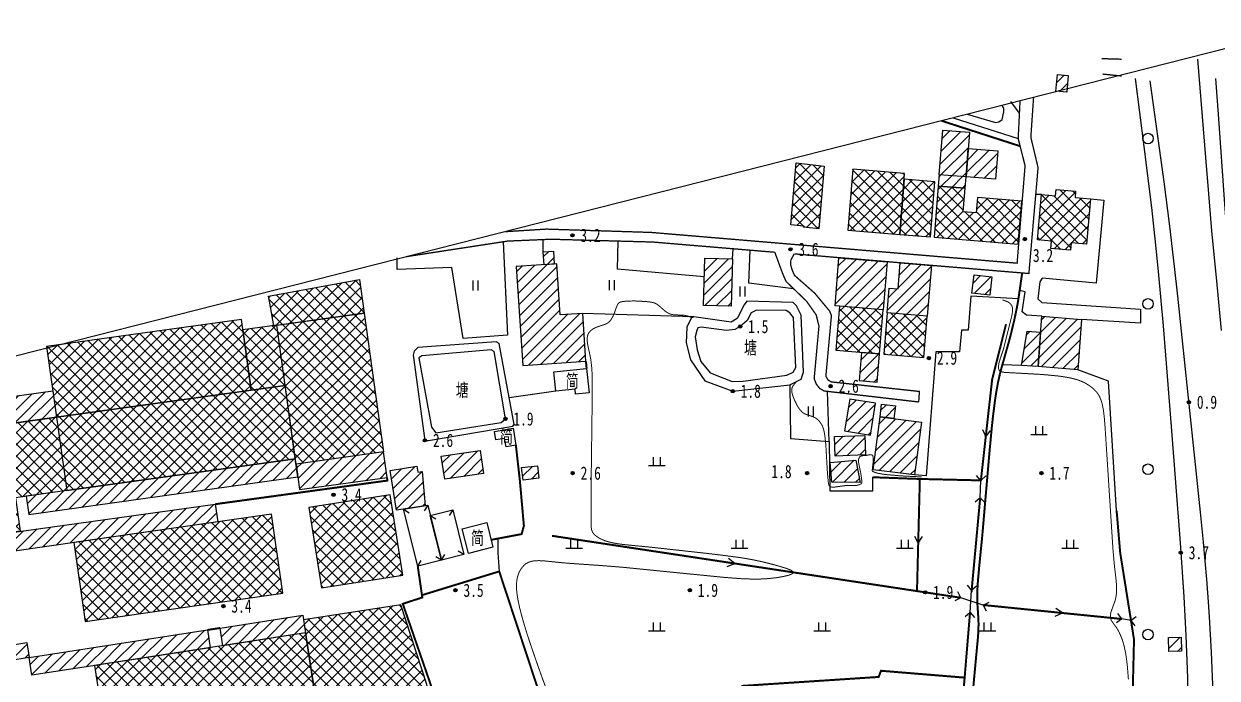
# Model space of a CAD drawing. Header units: metres. Extents: x 494039 to 619385, y 3351420 to 3402703.
# Drawn here: x 537686.2 to 538047, y 3373977.7 to 3374175.6 of the extents above; entities that cross this region are included whole.
import ezdxf
from ezdxf.enums import TextEntityAlignment as Align

# ---------------------------------------------------------------- set-up
doc = ezdxf.new("R2010")
doc.units = ezdxf.units.M
for name, pattern in [('2180', [0]), ('2430', [0]), ('4430', [0]), ('8521', [0]), ('8522', [0]), ('9610', [0])]:
    doc.linetypes.add(name, pattern=pattern)
for name, color, linetype in [('210100', 130, 'Continuous'), ('220200', 130, 'Continuous'), ('220900', 130, '2180'), ('230102', 141, 'Continuous'), ('261301', 141, 'Continuous'), ('310300', 8, 'Continuous'), ('310500', 8, 'Continuous'), ('310600', 8, 'Continuous'), ('311000', 8, 'Continuous'), ('380201', 8, '2430'), ('420500', 8, 'Continuous'), ('440300', 8, '4430'), ('720100', 8, 'Continuous'), ('760201', 8, '8521'), ('760202', 8, '8522'), ('810100', 8, '9610'), ('810302', 8, 'Continuous'), ('810501', 8, 'Continuous'), ('810600', 8, 'Continuous'), ('范围线', 8, 'Continuous')]:
    doc.layers.add(name, color=color, linetype=linetype)
doc.layers.add('710101', color=8, linetype='Continuous', lineweight=0)
pattern_1 = [(45, (0, 0), (-1.767766953, 1.767766953), []), (135, (0, 0), (-1.767766953, -1.767766953), [])]
pattern_2 = [(45, (0, 0), (-1.767766953, 1.767766953), [])]

# ---------------------------------------------------------------- blocks, each defined once
blk = doc.blocks.new('gu')
at = {"flags": 128}
for points in [[(3.75, 0), (-3.75, 0)], [(2.71, -0.6), (3.75, 0), (3.75, 0), (2.71, 0.6)]]:
    blk.add_lwpolyline(points, dxfattribs=at)
blk = doc.blocks.new('p_point')
for radius in [0.25, 0.2, 0.15, 0.1, 0.05]:
    blk.add_circle((0, 0), radius)
blk.add_point((0, 0))
blk = doc.blocks.new('ve')
at = {"color": 0, "linetype": 'Continuous'}
for p, q in [((-0.4, 1.5), (-0.4, 0)), ((0.4, 0), (0.4, 1.5))]:
    blk.add_line(p, q, dxfattribs=at)
blk = doc.blocks.new('v1')
blk.add_circle((0, 0), 0.8)
blk = doc.blocks.new('vm')
at = {"linetype": 'Continuous'}
for p, q in [((1.25, 0), (-1.25, 0)), ((-0.5, 0), (-0.5, 1.3)), ((0.5, 1.3), (0.5, 0))]:
    blk.add_line(p, q, dxfattribs=at)
blk = doc.blocks.new('1-3&1-4')
at = {"layer": '310300', "linetype": 'Continuous'}
h = blk.add_hatch(dxfattribs=at)
h.set_pattern_fill('ANSI31', color=8, scale=20, style=0)
h.set_pattern_definition(pattern_2)
h.paths.add_polyline_path([(537998.7127, 3374160.27), (538001.9586, 3374160.002), (538001.5421, 3374154.959), (537998.2962, 3374155.2271)])
h = blk.add_hatch(dxfattribs=at)
h.set_pattern_fill('ANSI31', color=8, scale=20, style=0)
h.set_pattern_definition(pattern_2)
h.paths.add_polyline_path([(537964.0921, 3374143.4676), (537972.185, 3374142.8126), (537971.0929, 3374129.3192), (537962.9999, 3374129.9743)])
h = blk.add_hatch(dxfattribs=at)
h.set_pattern_fill('ANSI31', color=8, scale=20, style=0)
h.set_pattern_definition(pattern_2)
h.paths.add_polyline_path([(537971.7893, 3374137.9233), (537980.6656, 3374137.2049), (537979.9692, 3374128.6008), (537971.0929, 3374129.3192)])
h = blk.add_hatch(dxfattribs=at)
h.set_pattern_fill('ANSI31', color=8, scale=20, style=0)
h.set_pattern_definition(pattern_2)
h.paths.add_polyline_path([(537962.7224, 3374126.5452), (537970.8154, 3374125.8901), (537971.0929, 3374129.3192), (537962.9999, 3374129.9743)])
h = blk.add_hatch(dxfattribs=at)
h.set_pattern_fill('ANSI31', color=8, scale=20, style=0)
h.set_pattern_definition(pattern_2)
h.paths.add_polyline_path([(537843.5477, 3374102.754), (537843.2855, 3374106.6816), (537846.3381, 3374106.8854), (537846.6003, 3374102.9578)])
h = blk.add_hatch(dxfattribs=at)
h.set_pattern_fill('ANSI31', color=8, scale=20, style=0)
h.set_pattern_definition(pattern_2)
h.paths.add_polyline_path([(537856.1878, 3374073.5385), (537855.2213, 3374088.0146), (537848.4259, 3374087.5609), (537847.3943, 3374103.0108), (537835.0845, 3374102.1889), (537837.0825, 3374072.2629)])
h = blk.add_hatch(dxfattribs=at)
h.set_pattern_fill('ANSI31', color=8, scale=20, style=0)
h.set_pattern_definition(pattern_2)
h.paths.add_polyline_path([(537900.5072, 3374104.5294), (537900.1374, 3374090.171), (537891.7273, 3374090.3876), (537892.0972, 3374104.746)])
h = blk.add_hatch(dxfattribs=at)
h.set_pattern_fill('ANSI31', color=8, scale=20, style=0)
h.set_pattern_definition(pattern_2)
h.paths.add_polyline_path([(537931.4862, 3374090.3496), (537932.6886, 3374104.8327), (537947.2095, 3374103.6272), (537946.0072, 3374089.1442)])
h = blk.add_hatch(dxfattribs=at)
h.set_pattern_fill('ANSI31', color=8, scale=20, style=0)
h.set_pattern_definition(pattern_2)
h.paths.add_polyline_path([(537947.9046, 3374095.6819), (537950.5517, 3374095.4621), (537951.202, 3374103.2958), (537960.6169, 3374102.5142), (537959.347, 3374087.2177), (537947.2851, 3374088.2191)])
h = blk.add_hatch(dxfattribs=at)
h.set_pattern_fill('ANSI31', color=8, scale=20, style=0)
h.set_pattern_definition(pattern_2)
h.paths.add_polyline_path([(537973.5176, 3374099.7239), (537978.9367, 3374099.1144), (537978.3136, 3374093.5741), (537972.8945, 3374094.1836)])
h = blk.add_hatch(dxfattribs=at)
h.set_pattern_fill('ANSI31', color=8, scale=20, style=0)
h.set_pattern_definition(pattern_2)
h.paths.add_polyline_path([(538006.0345, 3374086.2226), (538004.8605, 3374071.0045), (537992.8634, 3374071.9301), (537994.0375, 3374087.1481)])
h = blk.add_hatch(dxfattribs=at)
h.set_pattern_fill('ANSI31', color=8, scale=20, style=0)
h.set_pattern_definition(pattern_2)
h.paths.add_polyline_path([(537992.8634, 3374071.9301), (537987.8922, 3374072.3136), (537989.5831, 3374082.637), (537993.6651, 3374082.3221)])
h = blk.add_hatch(dxfattribs=at)
h.set_pattern_fill('ANSI31', color=8, scale=20, style=0)
h.set_pattern_definition(pattern_2)
h.paths.add_polyline_path([(537939.5211, 3374076.2435), (537938.811, 3374067.6899), (537944.1891, 3374067.2435), (537944.8992, 3374075.7971)])
h = blk.add_hatch(dxfattribs=at)
h.set_pattern_fill('ANSI31', color=8, scale=20, style=0)
h.set_pattern_definition(pattern_2)
h.paths.add_polyline_path([(537670.0375, 3374052.989), (537668.9279, 3374060.9601), (537694.9973, 3374064.589), (537696.1069, 3374056.6179)])
h = blk.add_hatch(dxfattribs=at)
h.set_pattern_fill('ANSI31', color=8, scale=20, style=0)
h.set_pattern_definition(pattern_2)
h.paths.add_polyline_path([(537943.7565, 3374060.8827), (537935.9195, 3374062.1319), (537934.3824, 3374052.4879), (537942.2194, 3374051.2387)])
h = blk.add_hatch(dxfattribs=at)
h.set_pattern_fill('ANSI31', color=8, scale=20, style=0)
h.set_pattern_definition(pattern_2)
h.paths.add_polyline_path([(537945.5771, 3374060.5855), (537949.7813, 3374060.0525), (537949.2953, 3374056.2188), (537945.091, 3374056.7519)])
h = blk.add_hatch(dxfattribs=at)
h.set_pattern_fill('ANSI31', color=8, scale=20, style=0)
h.set_pattern_definition(pattern_2)
h.paths.add_polyline_path([(537945.091, 3374056.7519), (537957.591, 3374055.1671), (537955.5641, 3374039.1799), (537943.0641, 3374040.7647)])
h = blk.add_hatch(dxfattribs=at)
h.set_pattern_fill('ANSI31', color=8, scale=20, style=0)
h.set_pattern_definition(pattern_2)
h.paths.add_polyline_path([(537940.5198, 3374051.1105), (537940.7366, 3374045.2282), (537931.5613, 3374044.89), (537931.3445, 3374050.7723)])
h = blk.add_hatch(dxfattribs=at)
h.set_pattern_fill('ANSI31', color=8, scale=20, style=0)
h.set_pattern_definition(pattern_2)
h.paths.add_polyline_path([(537686.9677, 3374032.7398), (537687.7325, 3374027.2459), (537769.0709, 3374038.5683), (537768.3061, 3374044.0622)])
h = blk.add_hatch(dxfattribs=at)
h.set_pattern_fill('ANSI31', color=8, scale=20, style=0)
h.set_pattern_definition(pattern_2)
h.paths.add_polyline_path([(537768.5318, 3374042.4409), (537769.602, 3374034.753), (537796.0361, 3374038.4327), (537794.9659, 3374046.1206)])
h = blk.add_hatch(dxfattribs=at)
h.set_pattern_fill('ANSI31', color=8, scale=20, style=0)
h.set_pattern_definition(pattern_2)
h.paths.add_polyline_path([(537824.167, 3374046.5843), (537825.21, 3374039.6264), (537813.4796, 3374037.868), (537812.4366, 3374044.8259)])
h = blk.add_hatch(dxfattribs=at)
h.set_pattern_fill('ANSI31', color=8, scale=20, style=0)
h.set_pattern_definition(pattern_2)
h.paths.add_polyline_path([(537937.7738, 3374043.6343), (537939.0731, 3374036.9287), (537930.551, 3374037.0131), (537930.0319, 3374042.9583)])
h = blk.add_hatch(dxfattribs=at)
h.set_pattern_fill('ANSI31', color=8, scale=20, style=0)
h.set_pattern_definition(pattern_2)
h.paths.add_polyline_path([(537796.9718, 3374040.5197), (537805.0784, 3374041.7936), (537805.3576, 3374040.0172), (537806.6637, 3374040.2225), (537807.5586, 3374029.871), (537798.8601, 3374028.5041)])
h = blk.add_hatch(dxfattribs=at)
h.set_pattern_fill('ANSI31', color=8, scale=20, style=0)
h.set_pattern_definition(pattern_2)
h.paths.add_polyline_path([(537841.5199, 3374041.9479), (537841.9676, 3374038.1769), (537837.1758, 3374037.6081), (537836.7281, 3374041.3791)])
h = blk.add_hatch(dxfattribs=at)
h.set_pattern_fill('ANSI31', color=8, scale=20, style=0)
h.set_pattern_definition(pattern_2)
h.paths.add_polyline_path([(537682.755, 3374016.0567), (537681.9471, 3374021.6851), (537744.1132, 3374030.3387), (537744.8831, 3374024.9751)])
h = blk.add_hatch(dxfattribs=at)
h.set_pattern_fill('ANSI31', color=8, scale=20, style=0)
h.set_pattern_definition(pattern_2)
h.paths.add_polyline_path([(537746.3956, 3373987.5135), (537745.565, 3373992.8843), (537770.5636, 3373996.7504), (537771.3942, 3373991.3796)])
h = blk.add_hatch(dxfattribs=at)
h.set_pattern_fill('ANSI31', color=8, scale=20, style=0)
h.set_pattern_definition(pattern_2)
h.paths.add_polyline_path([(537688.67, 3373978.5859), (537687.8394, 3373983.9567), (537741.7203, 3373992.2897), (537742.5509, 3373986.9189)])
h = blk.add_hatch(dxfattribs=at)
h.set_pattern_fill('ANSI31', color=8, scale=20, style=0)
h.set_pattern_definition(pattern_2)
h.paths.add_polyline_path([(538032.2958, 3373990.0462), (538036.1938, 3373990.1286), (538036.2845, 3373985.8393), (538032.3865, 3373985.7568)])
h = blk.add_hatch(dxfattribs=at)
h.set_pattern_fill('ANSI31', color=8, scale=20, style=0)
h.set_pattern_definition(pattern_2)
h.paths.add_polyline_path([(537681.6621, 3373983.0014), (537680.9644, 3373987.5128), (537687.1417, 3373988.4681), (537687.8394, 3373983.9567)])
at = {"layer": '310500', "linetype": 'Continuous'}
h = blk.add_hatch(dxfattribs=at)
h.set_pattern_fill('ANSI37', color=8, scale=20, style=0)
h.set_pattern_definition(pattern_1)
h.paths.add_polyline_path([(537926.5987, 3374113.6028), (537921.9955, 3374114.1258), (537922.0342, 3374114.452), (537918.0853, 3374114.8465), (537919.6946, 3374133.5266), (537928.2408, 3374132.5106)])
h = blk.add_hatch(dxfattribs=at)
h.set_pattern_fill('ANSI37', color=8, scale=20, style=0)
h.set_pattern_definition(pattern_1)
h.paths.add_polyline_path([(537936.8964, 3374131.5991), (537935.4043, 3374113.1632), (537951.0423, 3374111.8975), (537952.5345, 3374130.3334)])
h = blk.add_hatch(dxfattribs=at)
h.set_pattern_fill('ANSI37', color=8, scale=20, style=0)
h.set_pattern_definition(pattern_1)
h.paths.add_polyline_path([(537960.3185, 3374111.1467), (537961.6683, 3374127.824), (537952.3922, 3374128.5748), (537951.0423, 3374111.8975)])
h = blk.add_hatch(dxfattribs=at)
h.set_pattern_fill('ANSI37', color=8, scale=20, style=0)
h.set_pattern_definition(pattern_1)
h.paths.add_polyline_path([(537986.8993, 3374108.9953), (537987.9487, 3374121.9607), (537974.5202, 3374123.0476), (537974.145, 3374118.4111), (537970.2195, 3374118.7288), (537970.7992, 3374125.8914), (537962.7224, 3374126.5452), (537961.4685, 3374111.0536)])
h = blk.add_hatch(dxfattribs=at)
h.set_pattern_fill('ANSI37', color=8, scale=20, style=0)
h.set_pattern_definition(pattern_1)
h.paths.add_polyline_path([(537998.1452, 3374123.5797), (537998.3134, 3374125.4967), (538004.2257, 3374124.9779), (538004.0575, 3374123.0609), (538008.6918, 3374122.6543), (538007.4876, 3374108.9317), (538002.8533, 3374109.3384), (538002.6585, 3374107.1175), (537996.7462, 3374107.6363), (537996.941, 3374109.8572), (537992.7345, 3374110.2263), (537993.9387, 3374123.9489)])
h = blk.add_hatch(dxfattribs=at)
h.set_pattern_fill('ANSI37', color=8, scale=20, style=0)
h.set_pattern_definition(pattern_1)
h.paths.add_polyline_path([(537787.7054, 3374098.279), (537789.1208, 3374088.1109), (537761.8359, 3374084.3127), (537760.4707, 3374091.6931), (537760.1936, 3374093.1911)])
h = blk.add_hatch(dxfattribs=at)
h.set_pattern_fill('ANSI37', color=8, scale=20, style=0)
h.set_pattern_definition(pattern_1)
h.paths.add_polyline_path([(537762.6867, 3374084.4312), (537789.1208, 3374088.1109), (537794.9659, 3374046.1206), (537768.5318, 3374042.4409)])
h = blk.add_hatch(dxfattribs=at)
h.set_pattern_fill('ANSI37', color=8, scale=20, style=0)
h.set_pattern_definition(pattern_1)
h.paths.add_polyline_path([(537944.8992, 3374075.7971), (537946.0072, 3374089.1442), (537932.8228, 3374090.2387), (537931.7148, 3374076.8916)])
h = blk.add_hatch(dxfattribs=at)
h.set_pattern_fill('ANSI37', color=8, scale=20, style=0)
h.set_pattern_definition(pattern_1)
h.paths.add_polyline_path([(537958.3065, 3374074.6841), (537959.347, 3374087.2177), (537947.2851, 3374088.2191), (537946.2446, 3374075.6854)])
h = blk.add_hatch(dxfattribs=at)
h.set_pattern_fill('ANSI37', color=8, scale=20, style=0)
h.set_pattern_definition(pattern_1)
h.paths.add_polyline_path([(537752.0333, 3374086.1994), (537693.1304, 3374078), (537696.1069, 3374056.6179), (537755.0097, 3374064.8173)])
h = blk.add_hatch(dxfattribs=at)
h.set_pattern_fill('ANSI37', color=8, scale=20, style=0)
h.set_pattern_definition(pattern_1)
h.paths.add_polyline_path([(537762.6867, 3374084.4312), (537752.4773, 3374083.01), (537755.0097, 3374064.8173), (537765.2191, 3374066.2385)])
h = blk.add_hatch(dxfattribs=at)
h.set_pattern_fill('ANSI37', color=8, scale=20, style=0)
h.set_pattern_definition(pattern_1)
h.paths.add_polyline_path([(537768.3061, 3374044.0622), (537765.2191, 3374066.2385), (537696.1069, 3374056.6179), (537699.1939, 3374034.4417)])
h = blk.add_hatch(dxfattribs=at)
h.set_pattern_fill('ANSI37', color=8, scale=20, style=0)
h.set_pattern_definition(pattern_1)
h.paths.add_polyline_path([(537699.1939, 3374034.4417), (537683.7062, 3374032.2857), (537685.1203, 3374022.1268), (537676.9891, 3374020.9949), (537672.4879, 3374053.3301), (537696.1069, 3374056.6179)])
h = blk.add_hatch(dxfattribs=at)
h.set_pattern_fill('ANSI37', color=8, scale=20, style=0)
h.set_pattern_definition(pattern_1)
h.paths.add_polyline_path([(537796.9729, 3374033.1361), (537772.4263, 3374029.2786), (537776.2335, 3374005.0519), (537800.7801, 3374008.9094)])
h = blk.add_hatch(dxfattribs=at)
h.set_pattern_fill('ANSI37', color=8, scale=20, style=0)
h.set_pattern_definition(pattern_1)
h.paths.add_polyline_path([(537701.3484, 3374018.7258), (537704.7752, 3373994.8538), (537764.5621, 3374003.4361), (537761.1353, 3374027.3081)])
h = blk.add_hatch(dxfattribs=at)
h.set_pattern_fill('ANSI37', color=8, scale=20, style=0)
h.set_pattern_definition(pattern_1)
h.paths.add_polyline_path([(537776.3443, 3373959.372), (537810.1223, 3373964.5959), (537808.0673, 3373975.8224), (537800.2524, 3373999.9417), (537770.7751, 3373995.3829)])
h = blk.add_hatch(dxfattribs=at)
h.set_pattern_fill('ANSI37', color=8, scale=20, style=0)
h.set_pattern_definition(pattern_1)
h.paths.add_polyline_path([(537771.3942, 3373991.3796), (537707.5655, 3373981.5082), (537712.5157, 3373949.5006), (537776.3443, 3373959.372)])
at = {"layer": '210100', "color": 141, "linetype": 'Continuous', "flags": 128}
for points in [[(538048.374, 3374082.8702), (538046.9839, 3374096.7668), (538045.4395, 3374112.9869), (538044.4654, 3374124.2302), (538043.5801, 3374135.1435), (538041.2319, 3374164.9132)], [(538047.4089, 3373924.6671), (538047.0136, 3373939.9154), (538046.0913, 3373965.8111), (538045.2768, 3373985.6048), (538044.7246, 3373996.2552), (538044.4284, 3374000.8157), (538043.8926, 3374007.5859), (538042.8465, 3374018.8594), (538041.9459, 3374027.8738), (538035.1037, 3374093.2056), (538034.1201, 3374102.2122), (538032.7085, 3374114.3608), (538030.9601, 3374127.839), (538026.815, 3374158.3668)]]:
    blk.add_lwpolyline(points, dxfattribs=at)
at = {"layer": '210100', "color": 141, "linetype": 'Continuous', "elevation": 1.6832, "flags": 128}
blk.add_lwpolyline([(537971.436, 3374148.2377), (537979.966, 3374145.7805), (537980.9792, 3374145.9092), (537982.0408, 3374146.6384), (537982.532, 3374148.9691), (537982.5223, 3374150.1094), (537982.0056, 3374150.9247)], dxfattribs=at)
at = {"layer": '220200', "color": 141, "linetype": 'Continuous', "const_width": 0.6, "flags": 128}
for points, elevation in [([(537983.1937, 3374084.7417), (537978.9914, 3374068.0115), (537975.5889, 3374037.5244), (537957.1358, 3374037.958), (537942.8778, 3374038.4772)], 1.7207), ([(537957.1358, 3374037.958), (537956.2748, 3374004.0467)], 1.7207), ([(537972.3098, 3373997.5929), (537967.0606, 3373934.1951)], 1.9177), ([(537976.2704, 3373999.8378), (538018.1743, 3373995.6193)], 2.2133), ([(537903.1999, 3373975.365), (537944.68, 3373978.0839), (537945.3931, 3373979.9518), (537970.6777, 3373977.8805)], 1.8439)]:
    blk.add_lwpolyline(points, dxfattribs=dict(at, elevation=elevation))
for points in [[(537972.7466, 3374003.7334), (537975.3798, 3374032.2787)], [(538013.8375, 3373866.6276), (538021.6017, 3373865.341), (538023.9787, 3373866.9949), (538031.2729, 3373905.8587), (538028.5203, 3373912.6256), (538027.3209, 3373931.0712), (538026.4707, 3373933.6751), (538022.9692, 3373935.1666), (538022.6085, 3373936.4588), (538022.269, 3373955.0953), (538023.4573, 3373960.123), (538021.5023, 3373973.538), (538021.888, 3373989.3992), (538017.7032, 3374015.6993), (538016.6262, 3374028.3742)], [(537845.9388, 3374020.7625), (537969.537, 3374002.0375)]]:
    blk.add_lwpolyline(points, dxfattribs=at)
at = {"layer": '220900', "color": 141, "linetype": 'Continuous'}
for p, q in [((537975.5889, 3374037.5244), (537974.2321, 3374038.9938)), ((537975.5889, 3374037.5244), (537977.0583, 3374038.8812)), ((537975.3798, 3374032.2787), (537973.9104, 3374030.9219)), ((537975.3798, 3374032.2787), (537976.7366, 3374030.8093)), ((537972.8016, 3374004.3294), (537971.4941, 3374005.8428)), ((537972.8016, 3374004.3294), (537974.315, 3374005.6369)), ((537969.537, 3374002.0375), (537967.7535, 3374001.1324)), ((537969.537, 3374002.0375), (537968.6319, 3374003.821)), ((537976.2704, 3373999.8378), (537978.0539, 3374000.7429)), ((537972.3098, 3373997.5929), (537970.7964, 3373996.2854)), ((537972.3098, 3373997.5929), (537973.6173, 3373996.0795)), ((537976.2704, 3373999.8378), (537977.1755, 3373998.0543)), ((538018.1743, 3373995.6193), (538016.9944, 3373997.2342)), ((538018.1743, 3373995.6193), (538016.5594, 3373994.4394)), ((538020.9675, 3373995.1845), (538022.5824, 3373996.3644)), ((538020.9675, 3373995.1845), (538022.1474, 3373993.5696))]:
    blk.add_line(p, q, dxfattribs=at)
at = {"layer": '220900', "color": 141, "linetype": '2180', "flags": 128}
for points, elevation in [([(537975.3798, 3374032.2787), (537975.5889, 3374037.5244)], 1.7798), ([(537972.3098, 3373997.5929), (537972.8016, 3374004.3294)], 2.2478), ([(537976.2704, 3373999.8378), (537969.537, 3374002.0375)], 2.2478), ([(538020.9675, 3373995.1845), (538018.1743, 3373995.6193)], 2.2133)]:
    blk.add_lwpolyline(points, dxfattribs=dict(at, elevation=elevation))
at = {"layer": '230102', "color": 141, "linetype": 'Continuous', "flags": 128}
for points, elevation in [([(537906.1022, 3374088.2271), (537904.884, 3374085.8781), (537902.8274, 3374084.0672), (537901.1561, 3374083.1983), (537898.6468, 3374082.8986), (537890.9743, 3374083.844), (537890.0133, 3374083.6372), (537889.6739, 3374082.8625), (537889.2216, 3374080.9439), (537889.8012, 3374077.0425), (537890.9525, 3374073.4708), (537893.7587, 3374070.0527), (537900.4247, 3374067.4047), (537903.7046, 3374067.4873), (537916.9107, 3374069.3868), (537918.827, 3374070.2624), (537919.6191, 3374071.6271), (537918.9031, 3374086.7994), (537917.8617, 3374088.2078), (537916.6895, 3374088.8689), (537907.7836, 3374089.0369)], 1.5243), ([(537831.824, 3374056.1145), (537828.4217, 3374076.5327), (537827.5768, 3374077.0381), (537806.6118, 3374075.1705), (537805.692, 3374074.6168), (537809.4472, 3374053.6114), (537810.7974, 3374051.9263), (537830.5174, 3374055.0448)], 1.9436)]:
    blk.add_lwpolyline(points, close=True, dxfattribs=dict(at, elevation=elevation))
at = {"layer": '310300', "color": 8, "linetype": 'Continuous', "flags": 128}
for points, elevation in [([(537998.7127, 3374160.27), (538001.9586, 3374160.002), (538001.5421, 3374154.959), (537998.2962, 3374155.2271)], 5.5734), ([(537964.0921, 3374143.4676), (537972.185, 3374142.8126), (537971.0929, 3374129.3192), (537962.9999, 3374129.9743)], 8.7405), ([(537971.7893, 3374137.9233), (537980.6656, 3374137.2049), (537979.9692, 3374128.6008), (537971.0929, 3374129.3192)], 7.706), ([(537962.7224, 3374126.5452), (537970.8154, 3374125.8901), (537971.0929, 3374129.3192), (537962.9999, 3374129.9743)], 6.4943), ([(537843.5477, 3374102.754), (537843.2855, 3374106.6816), (537846.3381, 3374106.8854), (537846.6003, 3374102.9578)], 4.9155), ([(537856.1878, 3374073.5385), (537855.2213, 3374088.0146), (537848.4259, 3374087.5609), (537847.3943, 3374103.0108), (537835.0845, 3374102.1889), (537837.0825, 3374072.2629)], 5.5436), ([(537900.5072, 3374104.5294), (537900.1374, 3374090.171), (537891.7273, 3374090.3876), (537892.0972, 3374104.746)], 8.1149), ([(537931.4862, 3374090.3496), (537932.6886, 3374104.8327), (537947.2095, 3374103.6272), (537946.0072, 3374089.1442)], 8.5853), ([(537947.9046, 3374095.6819), (537950.5517, 3374095.4621), (537951.202, 3374103.2958), (537960.6169, 3374102.5142), (537959.347, 3374087.2177), (537947.2851, 3374088.2191)], 8.5853), ([(537973.5176, 3374099.7239), (537978.9367, 3374099.1144), (537978.3136, 3374093.5741), (537972.8945, 3374094.1836)], 4.9648), ([(538006.0345, 3374086.2226), (538004.8605, 3374071.0045), (537992.8634, 3374071.9301), (537994.0375, 3374087.1481)], 8.4449), ([(537992.8634, 3374071.9301), (537987.8922, 3374072.3136), (537989.5831, 3374082.637), (537993.6651, 3374082.3221)], 4.455), ([(537939.5211, 3374076.2435), (537938.811, 3374067.6899), (537944.1891, 3374067.2435), (537944.8992, 3374075.7971)], 4.9648), ([(537670.0375, 3374052.989), (537668.9279, 3374060.9601), (537694.9973, 3374064.589), (537696.1069, 3374056.6179)], 8.3745), ([(537943.7565, 3374060.8827), (537935.9195, 3374062.1319), (537934.3824, 3374052.4879), (537942.2194, 3374051.2387)], 5.7283), ([(537945.5771, 3374060.5855), (537949.7813, 3374060.0525), (537949.2953, 3374056.2188), (537945.091, 3374056.7519)], 4.9278), ([(537945.091, 3374056.7519), (537957.591, 3374055.1671), (537955.5641, 3374039.1799), (537943.0641, 3374040.7647)], 6.2209), ([(537940.5198, 3374051.1105), (537940.7366, 3374045.2282), (537931.5613, 3374044.89), (537931.3445, 3374050.7723)], 5.7283), ([(537686.9677, 3374032.7398), (537687.7325, 3374027.2459), (537769.0709, 3374038.5683), (537768.3061, 3374044.0622)], 8.3745), ([(537768.5318, 3374042.4409), (537769.602, 3374034.753), (537796.0361, 3374038.4327), (537794.9659, 3374046.1206)], 8.3745), ([(537824.167, 3374046.5843), (537825.21, 3374039.6264), (537813.4796, 3374037.868), (537812.4366, 3374044.8259)], 7.5139), ([(537937.7738, 3374043.6343), (537939.0731, 3374036.9287), (537930.551, 3374037.0131), (537930.0319, 3374042.9583)], 4.2259), ([(537796.9718, 3374040.5197), (537805.0784, 3374041.7936), (537805.3576, 3374040.0172), (537806.6637, 3374040.2225), (537807.5586, 3374029.871), (537798.8601, 3374028.5041)], 7.3169), ([(537841.5199, 3374041.9479), (537841.9676, 3374038.1769), (537837.1758, 3374037.6081), (537836.7281, 3374041.3791)], 3.6483), ([(537682.755, 3374016.0567), (537681.9471, 3374021.6851), (537744.1132, 3374030.3387), (537744.8831, 3374024.9751)], 7.2219), ([(537746.3956, 3373987.5135), (537745.565, 3373992.8843), (537770.5636, 3373996.7504), (537771.3942, 3373991.3796)], 6.8736), ([(537688.67, 3373978.5859), (537687.8394, 3373983.9567), (537741.7203, 3373992.2897), (537742.5509, 3373986.9189)], 6.8736), ([(538032.2958, 3373990.0462), (538036.1938, 3373990.1286), (538036.2845, 3373985.8393), (538032.3865, 3373985.7568)], 3.8712), ([(537681.6621, 3373983.0014), (537680.9644, 3373987.5128), (537687.1417, 3373988.4681), (537687.8394, 3373983.9567)], 6.8736)]:
    blk.add_lwpolyline(points, close=True, dxfattribs=dict(at, elevation=elevation))
at = {"layer": '310500', "color": 8, "linetype": 'Continuous', "flags": 128}
for points, elevation in [([(537926.5987, 3374113.6028), (537921.9955, 3374114.1258), (537922.0342, 3374114.452), (537918.0853, 3374114.8465), (537919.6946, 3374133.5266), (537928.2408, 3374132.5106)], 16.9617), ([(537936.8964, 3374131.5991), (537935.4043, 3374113.1632), (537951.0423, 3374111.8975), (537952.5345, 3374130.3334)], 17.4297), ([(537960.3185, 3374111.1467), (537961.6683, 3374127.824), (537952.3922, 3374128.5748), (537951.0423, 3374111.8975)], 17.4297), ([(537986.8993, 3374108.9953), (537987.9487, 3374121.9607), (537974.5202, 3374123.0476), (537974.145, 3374118.4111), (537970.2195, 3374118.7288), (537970.7992, 3374125.8914), (537962.7224, 3374126.5452), (537961.4685, 3374111.0536)], 15.6071), ([(537998.1452, 3374123.5797), (537998.3134, 3374125.4967), (538004.2257, 3374124.9779), (538004.0575, 3374123.0609), (538008.6918, 3374122.6543), (538007.4876, 3374108.9317), (538002.8533, 3374109.3384), (538002.6585, 3374107.1175), (537996.7462, 3374107.6363), (537996.941, 3374109.8572), (537992.7345, 3374110.2263), (537993.9387, 3374123.9489)], 17.5184), ([(537787.7054, 3374098.279), (537789.1208, 3374088.1109), (537761.8359, 3374084.3127), (537760.4707, 3374091.6931), (537760.1936, 3374093.1911)], 19.7755), ([(537762.6867, 3374084.4312), (537789.1208, 3374088.1109), (537794.9659, 3374046.1206), (537768.5318, 3374042.4409)], 29.2346), ([(537944.8992, 3374075.7971), (537946.0072, 3374089.1442), (537932.8228, 3374090.2387), (537931.7148, 3374076.8916)], 16.7795), ([(537958.3065, 3374074.6841), (537959.347, 3374087.2177), (537947.2851, 3374088.2191), (537946.2446, 3374075.6854)], 15.5825), ([(537752.0333, 3374086.1994), (537693.1304, 3374078), (537696.1069, 3374056.6179), (537755.0097, 3374064.8173)], 21.3039), ([(537762.6867, 3374084.4312), (537752.4773, 3374083.01), (537755.0097, 3374064.8173), (537765.2191, 3374066.2385)], 22.3088), ([(537768.3061, 3374044.0622), (537765.2191, 3374066.2385), (537696.1069, 3374056.6179), (537699.1939, 3374034.4417)], 29.2346), ([(537699.1939, 3374034.4417), (537683.7062, 3374032.2857), (537685.1203, 3374022.1268), (537676.9891, 3374020.9949), (537672.4879, 3374053.3301), (537696.1069, 3374056.6179)], 12.0936), ([(537796.9729, 3374033.1361), (537772.4263, 3374029.2786), (537776.2335, 3374005.0519), (537800.7801, 3374008.9094)], 29.7912), ([(537701.3484, 3374018.7258), (537704.7752, 3373994.8538), (537764.5621, 3374003.4361), (537761.1353, 3374027.3081)], 20.9739), ([(537776.3443, 3373959.372), (537810.1223, 3373964.5959), (537808.0673, 3373975.8224), (537800.2524, 3373999.9417), (537770.7751, 3373995.3829)], 37.4238), ([(537771.3942, 3373991.3796), (537707.5655, 3373981.5082), (537712.5157, 3373949.5006), (537776.3443, 3373959.372)], 28.8824)]:
    blk.add_lwpolyline(points, close=True, dxfattribs=dict(at, elevation=elevation))
at = {"layer": '310600', "color": 8, "linetype": 'Continuous'}
for p, q in [((537808.336, 3374029.9932), (537807.2334, 3374028.3246)), ((537801.0196, 3374028.8434), (537802.6871, 3374027.7391)), ((537809.1179, 3374026.8928), (537810.835, 3374025.8674)), ((537815.899, 3374028.603), (537814.8736, 3374026.8859)), ((537812.5232, 3374013.3907), (537813.5486, 3374015.1078)), ((537819.3042, 3374015.1009), (537817.5871, 3374016.1263)), ((537805.3376, 3374011.5785), (537806.3647, 3374013.2946)), ((537812.5232, 3374013.3907), (537810.8061, 3374014.4161))]:
    blk.add_line(p, q, dxfattribs=at)
at = {"layer": '310600', "color": 8, "linetype": 'Continuous', "elevation": 7.3169, "flags": 128}
for points in [[(537805.3376, 3374011.5785), (537801.0196, 3374028.8434), (537808.336, 3374029.9932), (537812.5232, 3374013.3907)], [(537812.5232, 3374013.3907), (537809.1179, 3374026.8928), (537815.899, 3374028.603), (537819.3042, 3374015.1009)]]:
    blk.add_lwpolyline(points, close=True, dxfattribs=at)
at = {"layer": '311000', "color": 8, "linetype": 'Continuous', "flags": 128}
for points, elevation in [([(537856.3915, 3374071.3453), (537857.1259, 3374063.9721), (537853.0689, 3374063.5681), (537852.9197, 3374065.0664), (537847.0835, 3374064.4851), (537846.4984, 3374070.3599)], 4.7751), ([(537834.1433, 3374053.2776), (537835.0004, 3374048.201), (537832.0313, 3374047.6997), (537831.6034, 3374050.2348), (537828.9406, 3374049.7853), (537828.5115, 3374052.3268)], 7.3612), ([(537820.6298, 3374015.4352), (537818.7543, 3374022.8715), (537826.204, 3374024.7504), (537828.0795, 3374017.314)], 7.3169)]:
    blk.add_lwpolyline(points, close=True, dxfattribs=dict(at, elevation=elevation))
at = {"layer": '380201', "color": 8, "linetype": '2430', "const_width": 0.6, "flags": 128}
for points, elevation in [([(537856.3915, 3374071.3453), (537856.1878, 3374073.5385)], 4.4761), ([(537827.5168, 3374019.5452), (537836.7388, 3374021.2829), (537837.4266, 3374023.7901), (537836.2093, 3374037.4318), (537835.0004, 3374048.201)], 4.5906), ([(537805.3376, 3374011.5785), (537806.7089, 3374002.1252), (537800.8051, 3374000.1921), (537810.5635, 3373971.9469)], 4.8835), ([(537843.0857, 3373970.1732), (537829.9641, 3374009.9966), (537806.6075, 3374002.8243)], 4.8244), ([(537745.565, 3373992.8843), (537741.7203, 3373992.2897)], 6.8736)]:
    blk.add_lwpolyline(points, dxfattribs=dict(at, elevation=elevation))
blk.add_lwpolyline([(537744.1132, 3374030.3387), (537796.149, 3374037.4688), (537796.0361, 3374038.4327)], dxfattribs=at)
at = {"layer": '420500', "color": 8, "linetype": 'Continuous', "const_width": 0.4, "flags": 128}
for points in [[(538018.1377, 3374164.8915), (538012.0821, 3374165.0636)], [(537831.814, 3374112.7426), (537844.2062, 3374113.5171), (537875.8358, 3374112.5161), (537986.5394, 3374103.2112), (537988.9507, 3374132.6943), (537986.868, 3374140.8872), (537987.4301, 3374152.3038)], [(537991.5153, 3374153.3423), (537990.6941, 3374141.2706), (537992.8781, 3374132.1153), (537990.1038, 3374100.0858), (537919.1378, 3374106.0267)], [(537913.2823, 3374106.5169), (537876.3289, 3374109.6105), (537845.6226, 3374110.4511), (537832.4789, 3374109.8925), (537801.8005, 3374105.1801)], [(537913.2823, 3374106.5169), (537915.5589, 3374100.3251), (537916.6721, 3374097.7128), (537922.874, 3374091.7142), (537925.7945, 3374087.5953), (537926.6333, 3374084.1598), (537925.1826, 3374068.2704), (537925.8209, 3374066.6676), (537926.8589, 3374065.3219), (537928.2022, 3374064.5643), (537956.7943, 3374061.2375)], [(537956.7943, 3374061.2375), (537957.0005, 3374064.4204), (537930.3807, 3374067.3063), (537929.3921, 3374067.8639), (537928.7254, 3374069.0365), (537930.4035, 3374087.4154), (537929.8479, 3374088.7424), (537925.3613, 3374094.132), (537919.2214, 3374099.5455), (537918.5565, 3374101.1042), (537918.0481, 3374102.7792), (537918.1395, 3374104.1757), (537919.1378, 3374106.0267)]]:
    blk.add_lwpolyline(points, dxfattribs=at)
at = {"layer": '420500', "color": 8, "linetype": 'Continuous', "const_width": 0.4, "elevation": 4.0919, "flags": 128}
blk.add_lwpolyline([(538018.1425, 3374159.8048), (538012.3657, 3374160.4029)], dxfattribs=at)
at = {"layer": '440300', "color": 8, "linetype": '4430', "const_width": 0.6, "flags": 128}
for points in [[(537963.6965, 3374146.2701), (537987.4483, 3374138.6045)], [(538011.1201, 3373852.361), (537974.811, 3373863.2194), (537965.2473, 3373867.3708), (537965.0078, 3373870.7251), (537964.9355, 3373873.8812), (537965.0194, 3373877.6696), (537965.3159, 3373882.722), (537965.9098, 3373889.6696), (537967.018, 3373901.0351), (537967.6319, 3373907.862), (537970.909, 3373948.0347), (537973.5234, 3373977.4667), (537974.6998, 3373989.9999), (537974.8132, 3373991.5709), (537974.8875, 3373993.999), (537974.8351, 3373995.7162), (537974.5369, 3374000.1679), (537974.4938, 3374001.8179), (537974.5599, 3374004.8837), (537974.6673, 3374006.7231), (537975.1002, 3374011.6271), (537976.0225, 3374020.8977), (537978.1229, 3374045.3393), (537978.8898, 3374053.5387), (537979.2381, 3374056.7975), (537979.9079, 3374062.075), (537980.2168, 3374064.0946), (537980.7989, 3374067.3074), (537981.5522, 3374070.587), (537984.1011, 3374079.6228), (537984.6491, 3374081.6878), (537985.6502, 3374085.8403), (537986.5204, 3374090.0198), (537986.8978, 3374092.1201), (537988.0805, 3374100.2551)]]:
    blk.add_lwpolyline(points, dxfattribs=at)
at = {"layer": '710101', "color": 8, "linetype": 'Continuous', "const_width": 0.3, "elevation": 2, "flags": 128}
for points in [[(537888.3565, 3374086.7423), (537887.0221, 3374087.2243), (537885.9873, 3374087.4386), (537882.6949, 3374087.614), (537882.2007, 3374087.6945), (537881.534, 3374087.8855), (537880.8458, 3374088.2202), (537880.1226, 3374088.7167), (537878.4112, 3374090.2222), (537877.6876, 3374090.7707), (537876.8424, 3374091.1919), (537875.9776, 3374091.421), (537874.2717, 3374091.6138), (537871.0447, 3374091.7869), (537869.0305, 3374091.7667), (537868.0698, 3374091.701), (537866.9985, 3374091.5662), (537866.6823, 3374091.4866), (537866.313, 3374091.322), (537866.122, 3374091.179), (537865.8327, 3374090.8403), (537865.6813, 3374090.5834), (537865.3515, 3374089.7849), (537864.8526, 3374088.3606), (537864.3334, 3374087.1215), (537863.8558, 3374086.2693), (537863.4014, 3374085.6795), (537863.144, 3374085.4228), (537862.7988, 3374085.1504), (537862.1705, 3374084.8032), (537859.3036, 3374083.831), (537858.4638, 3374083.424), (537857.5828, 3374082.7749), (537857.0182, 3374082.0891), (537856.7982, 3374081.6369), (537856.6841, 3374081.2781), (537856.5672, 3374080.5178), (537856.5582, 3374079.9844), (537856.6651, 3374078.8697), (537856.7927, 3374078.1498), (537857.4172, 3374075.3619), (537857.6341, 3374074.1681), (537857.9137, 3374071.8412), (537858.0139, 3374070.4157), (537858.1093, 3374067.3251), (537858.114, 3374065.0971), (537857.7994, 3374040.2272), (537857.7218, 3374027.9952), (537857.8023, 3374023.1947), (537857.9189, 3374022.4745), (537858.1757, 3374021.8579), (537858.5274, 3374021.3762), (537859.0869, 3374020.838), (537859.9725, 3374020.2056), (537860.8483, 3374019.7291), (537861.9929, 3374019.2573), (537862.701, 3374019.0275), (537864.1542, 3374018.6606), (537865.1442, 3374018.4696), (537867.4124, 3374018.1462), (537876.2422, 3374017.2718), (537891.6565, 3374015.5727), (537896.9612, 3374014.9505), (537902.7846, 3374014.1833), (537906.3967, 3374013.5737), (537909.5876, 3374012.8944), (537913.2052, 3374011.9828), (537916.6991, 3374010.9524), (537917.8999, 3374010.492), (537918.5339, 3374010.1563), (537918.8738, 3374009.8277), (537918.905, 3374009.6656), (537918.8256, 3374009.4999), (537918.6975, 3374009.3789), (537918.2895, 3374009.1461), (537917.3747, 3374008.8213), (537915.9291, 3374008.4699), (537913.7408, 3374008.09), (537910.7031, 3374007.7677), (537908.1376, 3374007.6656), (537906.6375, 3374007.6672), (537902.9319, 3374007.8133), (537897.7998, 3374008.2094), (537866.9552, 3374011.2829), (537860.2769, 3374011.8133), (537852.0298, 3374012.3812), (537849.1033, 3374012.6159), (537843.8747, 3374013.1484), (537842.0131, 3374013.2583), (537840.7084, 3374013.2111), (537839.7761, 3374013.068), (537838.8985, 3374012.802), (537838.0916, 3374012.3801), (537837.4174, 3374011.8257), (537836.6274, 3374010.8709), (537836.1112, 3374009.9975), (537835.7104, 3374009.0728), (537835.4161, 3374008.053), (537835.2904, 3374007.3673), (537835.1754, 3374005.9849), (537835.2034, 3374004.5912), (537835.2961, 3374003.5405), (537835.6165, 3374001.4302), (537836.1467, 3373998.9611), (537836.9763, 3373995.7906), (537838.2239, 3373991.6103), (537839.2107, 3373988.5714), (537841.6044, 3373981.6092), (537843.0098, 3373977.6673), (537845.0204, 3373972.285)], [(538020.2006, 3373977.3225), (538019.8677, 3373981.3893), (538019.6939, 3373982.945), (538019.3294, 3373985.4157), (538018.8759, 3373987.5478), (538018.3788, 3373989.2251), (538017.798, 3373990.7365), (538017.2095, 3373991.9583), (538016.5805, 3373993.0187), (538015.1444, 3373994.9622), (538014.8674, 3373995.5241), (538014.7334, 3373996.1737), (538014.7504, 3373996.8526), (538014.947, 3373997.7935), (538016.1554, 3374001.1234), (538016.4101, 3374002.1149), (538016.591, 3374003.4059), (538016.6361, 3374005.0538), (538016.5077, 3374007.056), (538015.9986, 3374011.3719), (538015.5286, 3374016.6045), (538013.1535, 3374053.3954), (538012.9095, 3374056.488), (538012.6208, 3374058.8588), (538012.2777, 3374060.582), (538011.8923, 3374061.8637), (538011.4472, 3374062.9033), (538011.1747, 3374063.397), (538010.6511, 3374064.1491), (538009.589, 3374065.2622), (538008.2587, 3374066.2883), (538006.7161, 3374067.1764), (538005.4486, 3374067.7147), (538004.5925, 3374068.004), (538002.8594, 3374068.4585), (538000.6636, 3374068.8637), (537999.3338, 3374069.0489), (537995.7463, 3374069.4162), (537993.0078, 3374069.6221), (537982.7176, 3374070.184), (537982.2365, 3374070.2471), (537981.6542, 3374070.4091), (537981.1816, 3374070.7318), (537980.9756, 3374071.1218), (537980.9058, 3374071.6515), (537980.9252, 3374072.1459), (537981.0893, 3374073.1489), (537981.4499, 3374074.3567), (537982.2442, 3374076.692), (537982.6035, 3374077.9377), (537984.9364, 3374087.2719), (537985.1813, 3374088.7332), (537985.198, 3374089.1915), (537985.1202, 3374089.8657), (537984.9161, 3374090.3914), (537984.595, 3374090.8456), (537984.1832, 3374091.2327), (537983.6801, 3374091.5546), (537982.0905, 3374092.1172)], [(537957.7009, 3374038.5727), (537951.4038, 3374038.8902), (537947.4223, 3374039.2323), (537946.099, 3374039.395), (537944.6147, 3374039.6552), (537943.9577, 3374039.8199), (537943.1308, 3374040.103), (537942.8662, 3374040.2578), (537942.7644, 3374040.4553), (537942.7419, 3374040.623), (537943.0679, 3374043.5474), (537943.0232, 3374044.5586), (537942.904, 3374045.0102), (537942.7866, 3374045.1646), (537942.5438, 3374045.2824), (537942.1046, 3374045.2974), (537940.8033, 3374045.0681), (537939.7354, 3374044.9891), (537939.2995, 3374044.8752), (537939.0949, 3374044.7542), (537938.8329, 3374044.4778), (537938.5943, 3374043.9562), (537938.5448, 3374043.4066), (537938.5766, 3374043.0588), (537939.2815, 3374039.6544), (537939.6343, 3374037.2196), (537939.6284, 3374036.8411), (537939.4953, 3374036.6109), (537939.3742, 3374036.5011), (537938.7407, 3374036.1886), (537937.9714, 3374035.9969), (537937.5039, 3374035.9421), (537934.3869, 3374035.9334), (537931.2265, 3374035.4716), (537930.786, 3374035.461), (537930.2435, 3374035.5444), (537929.9298, 3374035.7022), (537929.7272, 3374035.9235), (537929.5677, 3374036.319), (537929.4467, 3374037.0183), (537929.1861, 3374039.9864), (537928.7142, 3374048.2153), (537928.4408, 3374050.8641), (537928.2929, 3374051.8199), (537927.9987, 3374053.1069), (537927.6652, 3374054.0045), (537927.2269, 3374054.7748), (537926.6808, 3374055.4816), (537926.14, 3374056.0153), (537925.6367, 3374056.3858), (537925.2742, 3374056.5843), (537924.3411, 3374056.9519), (537922.9781, 3374057.395), (537922.5149, 3374057.5779), (537921.8673, 3374057.9268), (537921.4205, 3374058.2899), (537920.9649, 3374058.7908), (537920.359, 3374059.6546), (537919.9929, 3374060.2777), (537919.3355, 3374061.5841), (537918.7926, 3374062.9201), (537918.5044, 3374063.9129), (537918.3953, 3374064.7162), (537918.4421, 3374065.3304), (537918.6584, 3374065.899), (537919.0819, 3374066.5001), (537919.9034, 3374067.4903)]]:
    blk.add_lwpolyline(points, dxfattribs=at)
at = {"layer": '760201', "color": 8, "linetype": '8521', "flags": 128}
for points in [[(538022.1978, 3374159.0356), (538024.8455, 3374138.502), (538027.1422, 3374120.0122), (538028.4215, 3374108.6991), (538029.23, 3374100.6585), (538030.6785, 3374084.2785), (538033.1214, 3374053.8318), (538035.8029, 3374018.6925), (538036.933, 3374002.2938), (538037.5816, 3373990.5804), (538038.026, 3373977.8574), (538038.9715, 3373931.9563), (538039.5531, 3373911.5512), (538039.5998, 3373908.1614), (538039.571, 3373902.2494), (538039.3802, 3373897.2152), (538039.1323, 3373893.884), (538038.7574, 3373890.5797), (538038.2225, 3373887.3096), (538037.557, 3373884.3505), (538036.9576, 3373882.2266), (538036.4531, 3373880.6453), (538035.9092, 3373879.0722), (538034.7288, 3373875.9448), (538029.9971, 3373864.5367), (538028.5867, 3373860.8706), (538027.2623, 3373856.9065), (538025.1764, 3373849.694), (538024.0116, 3373846.012), (538022.774, 3373842.6237), (538020.9419, 3373838.1666), (538019.9648, 3373835.9588), (538017.9177, 3373831.5756), (538015.2297, 3373826.144), (538011.8813, 3373819.678), (538006.7292, 3373810.0632), (537994.4105, 3373787.468), (537991.4298, 3373782.1489), (537989.2259, 3373778.3937), (537988.3849, 3373777.0801), (537987.7815, 3373776.3367), (537987.2697, 3373775.8751), (537986.9946, 3373775.6912), (537986.2158, 3373775.3797), (537985.5404, 3373775.2869), (537985.066, 3373775.29), (537984.5753, 3373775.3385), (537983.5559, 3373775.5498), (537982.1043, 3373776.0207), (537978.2015, 3373777.6333), (537974.5491, 3373779.2977), (537971.096, 3373780.9983), (537967.7948, 3373782.7358), (537965.6594, 3373783.9161), (537961.5033, 3373786.3366), (537957.4492, 3373788.8537), (537955.4438, 3373790.1573), (537951.1144, 3373793.1083), (537942.4572, 3373799.2043), (537938.797, 3373801.643), (537937.1336, 3373802.691), (537934.5846, 3373804.2032), (537932.6253, 3373805.2766), (537929.9513, 3373806.6151), (537925.8224, 3373808.4411), (537923.0112, 3373809.5381), (537920.167, 3373810.535), (537917.3, 3373811.4244), (537914.4198, 3373812.1948), (537911.5355, 3373812.8303), (537910.0945, 3373813.0913), (537907.2206, 3373813.4838), (537905.79, 3373813.608), (537902.9474, 3373813.6903), (537901.5381, 3373813.6381), (537899.4431, 3373813.4265), (537898.0612, 3373813.1865), (537896.7424, 3373812.8754), (537894.7837, 3373812.2804), (537892.5201, 3373811.4342), (537891.2333, 3373810.8966), (537885.1264, 3373808.1249), (537882.1986, 3373806.8766), (537880.3958, 3373806.1968), (537873.2501, 3373803.7578), (537872.0432, 3373803.2995), (537870.1462, 3373802.4942), (537867.6636, 3373801.2194), (537865.7055, 3373800.0384), (537863.5842, 3373798.6163), (537860.8902, 3373796.6564), (537849.9826, 3373788.3597), (537848.2756, 3373787.1837), (537847.2237, 3373786.5436), (537845.4033, 3373785.6003), (537844.4669, 3373785.1834), (537842.5487, 3373784.4478), (537840.5778, 3373783.83), (537837.5423, 3373783.0937), (537834.4353, 3373782.5517), (537832.8625, 3373782.3436), (537829.6921, 3373782.0372), (537826.5063, 3373781.8602), (537821.7312, 3373781.8051), (537817.4513, 3373781.9404), (537812.1563, 3373782.2784), (537795.8519, 3373783.6647)], [(538001.3577, 3373748.959), (538001.1838, 3373749.3085), (538001.0132, 3373749.8827), (538000.9539, 3373750.2945), (538000.9487, 3373751.1743), (538001.0113, 3373751.7538), (538001.2544, 3373752.9547), (538001.9496, 3373755.1935), (538002.9447, 3373757.7082), (538004.0712, 3373760.0626), (538004.6767, 3373761.1883), (538005.9598, 3373763.3521), (538007.3239, 3373765.4174), (538008.7525, 3373767.4042), (538010.9846, 3373770.2765), (538017.1512, 3373777.6811), (538019.0528, 3373780.029), (538020.4928, 3373781.8894), (538022.9456, 3373785.2267), (538025.6606, 3373789.1427), (538028.2957, 3373793.1421), (538029.9057, 3373795.6754), (538033.0429, 3373800.8044), (538035.4687, 3373804.9575), (538037.1732, 3373807.9867), (538040.0649, 3373813.3281), (538041.6713, 3373816.4002), (538044.7899, 3373822.584), (538046.3004, 3373825.6957), (538049.559, 3373832.7524), (538051.5955, 3373837.5095), (538052.561, 3373839.9082), (538054.3192, 3373844.6462), (538055.0345, 3373846.7646), (538056.3645, 3373851.0386), (538057.5821, 3373855.3523), (538058.3409, 3373858.2456), (538059.0617, 3373861.1504), (538060.3975, 3373866.9886), (538061.5927, 3373872.8575), (538062.1332, 3373875.8018), (538062.8615, 3373880.2299), (538063.4513, 3373884.4375), (538063.8387, 3373887.5997), (538064.504, 3373893.9365), (538065.2223, 3373902.4033), (538065.5253, 3373906.6415), (538066.0336, 3373915.124), (538066.4032, 3373923.6105), (538066.5236, 3373927.8542), (538066.595, 3373934.7544), (538066.5115, 3373941.1371), (538066.3795, 3373945.9234), (538065.9231, 3373957.0896), (538065.1617, 3373971.4435), (538063.9788, 3373990.5759), (538062.9554, 3374004.9148), (538062.1713, 3374014.2365), (538061.0894, 3374025.142), (538059.4283, 3374040.1194), (538057.4678, 3374056.4413), (538055.8687, 3374068.6651), (538054.6924, 3374076.7985), (538052.6725, 3374089.135), (538051.7533, 3374095.501), (538050.9771, 3374102.2337), (538050.5776, 3374106.2816), (538049.7696, 3374115.7424), (538049.2595, 3374122.5084), (538047.5529, 3374146.8824), (538046.6129, 3374159.0586)], [(537967.243, 3374147.1717), (537986.868, 3374140.8872)]]:
    blk.add_lwpolyline(points, dxfattribs=at)
at = {"layer": '760201', "color": 8, "linetype": '8521', "elevation": 3.0686, "flags": 128}
blk.add_lwpolyline([(537987.2478, 3374148.6017), (537984.6481, 3374152.1171)], dxfattribs=at)
at = {"layer": '760202', "color": 8, "linetype": '8522', "flags": 128}
for points in [[(537892.1152, 3374067.6137), (537900.5521, 3374064.5078), (537917.8214, 3374066.4563), (537921.2364, 3374068.1524), (537922, 3374070.2812), (537921.2943, 3374087.4635), (537919.8674, 3374090.3416), (537918.8605, 3374091.2957), (537904.8024, 3374091.6909), (537903.9958, 3374090.6005), (537901.8733, 3374086.4857), (537900.0745, 3374085.3472), (537888.8194, 3374087.0156), (537888.0245, 3374086.5462), (537886.6919, 3374083.8233), (537886.4791, 3374079.122), (537887.7822, 3374073.9894)], [(537807.5167, 3374049.6385), (537808.6074, 3374049.5488), (537834.1248, 3374053.8751), (537834.494, 3374054.4214), (537829.9806, 3374078.949), (537829.0038, 3374079.4636), (537805.38, 3374077.6812), (537804.2831, 3374076.6296), (537803.8978, 3374075.4192)]]:
    blk.add_lwpolyline(points, close=True, dxfattribs=at)
blk.add_lwpolyline([(537986.9418, 3374092.3832), (537972.544, 3374093.2376), (537971.7741, 3374082.9546), (537969.6844, 3374082.9263), (537969.1568, 3374076.4169), (537961.9902, 3374076.4517), (537958.9991, 3374038.9491), (537955.5641, 3374039.1799)], dxfattribs=at)
at = {"layer": '760202', "color": 8, "linetype": '8522', "elevation": 3.704, "flags": 128}
blk.add_lwpolyline([(537835.0004, 3374048.201), (537836.2093, 3374037.4318), (537837.4266, 3374023.7901), (537836.7388, 3374021.2829), (537829.5929, 3374019.9364), (537829.5317, 3374015.6392), (537829.9641, 3374009.9966)], dxfattribs=at)
at = {"layer": '810100', "color": 8, "linetype": '9610', "flags": 128}
for points, elevation in [([(537993.9387, 3374123.9489), (537992.1749, 3374123.9968)], 3.1942), ([(537843.2855, 3374106.6816), (537843.2787, 3374110.3515)], 3.2188), ([(537900.5072, 3374104.5294), (537900.697, 3374107.5705)], 3.0218), ([(537918.9593, 3374095.5006), (537905.4079, 3374097.1645), (537905.8778, 3374107.1368)], 3.0218), ([(537987.8922, 3374072.3136), (537982.0516, 3374072.4359)], 2.0858), ([(537917.8214, 3374066.4563), (537918.0182, 3374050.2355), (537929.7553, 3374049.3155), (537929.9587, 3374034.3458), (537942.9031, 3374034.4063), (537942.8778, 3374038.4772)], 2.0366), ([(537847.0835, 3374064.4851), (537833.0008, 3374062.536)], 2.4442), ([(537929.7553, 3374049.3155), (537929.1711, 3374064.4516)], 2.4965)]:
    blk.add_lwpolyline(points, dxfattribs=dict(at, elevation=elevation))
for points in [[(538008.6918, 3374122.6543), (538012.7144, 3374122.2621), (538010.4508, 3374097.2021), (537994.1242, 3374098.7115), (537993.3932, 3374097.6179), (537992.8509, 3374092.45), (537993.9706, 3374091.3551), (538023.8722, 3374089.2628), (538023.8217, 3374085.0853), (538006.0345, 3374086.2226)], [(537831.14, 3374109.6869), (537832.478, 3374081.4008), (537819.0563, 3374080.4259), (537815.6402, 3374101.9349), (537799.1357, 3374101.3129), (537799.0988, 3374104.7883)], [(537891.9522, 3374099.1163), (537865.7509, 3374101.3887), (537865.9729, 3374109.894)], [(537994.0375, 3374087.1481), (537989.3995, 3374087.4887), (537988.0751, 3374088.4769), (537988.9752, 3374094.5331), (537987.3364, 3374094.9575)], [(537888.8194, 3374087.0156), (537855.2213, 3374088.0146)], [(538016.6262, 3374028.3742), (538014.2067, 3374067.5184), (538004.8605, 3374071.0045)]]:
    blk.add_lwpolyline(points, dxfattribs=at)
at = {"layer": '范围线', "color": 8}
blk.add_lwpolyline([(535819.6419, 3373601.2022), (537627.1126, 3373688.2437), (538787.7298, 3373876.5354), (540484.0612, 3374633.6129), (539516.8326, 3374541.113), (537774.5038, 3374098.173), (535819.6419, 3373601.2022)], dxfattribs=at)
at = {"layer": '261301', "color": 141, "linetype": 'Continuous', "xscale": 2, "yscale": 2}
for p, rotation in [((537977.8908, 3374058.1498, 1.7207), 263.6293406955944), ((537956.8327, 3374026.0179, 1.7207), 268.545318577817), ((537893.7394, 3374013.5207, 2.7437), 351.3835565978313), ((537992.788, 3373998.1749, 2.2133), 354.2540751514366)]:
    blk.add_blockref('gu', p, dxfattribs=dict(at, rotation=rotation))
at = {"layer": '720100', "color": 8, "linetype": 'Continuous', "xscale": 2, "yscale": 2, "zscale": 2}
for p in [(537852.077, 3374111.6371, 3.2046), (537988.8931, 3374110.4906, 3.2002), (537917.9848, 3374107.4038, 3.5961), (537902.8274, 3374084.0672, 1.5328), (537959.8903, 3374074.5205, 2.9319), (537930.1599, 3374066.0204, 2.587), (537900.5521, 3374064.5078, 1.849), (538038.4878, 3374061.1781, 0.9375), (537831.824, 3374056.1145, 1.8795), (537807.5167, 3374049.6385, 2.5731), (537852.1685, 3374039.7146, 2.5913), (537923.0233, 3374039.7148, 1.7904), (537993.8781, 3374039.7149, 1.74), (537779.8601, 3374033.1823, 3.4096), (538036.0207, 3374015.6669, 3.7199), (537816.7411, 3374004.2871, 3.5089), (537887.5959, 3374004.2873, 1.8866), (537958.7259, 3374003.6753, 1.9), (537746.568, 3373999.529, 3.4472)]:
    blk.add_blockref('p_point', p, dxfattribs=at)
at = {"layer": '810302', "color": 8, "linetype": 'Continuous', "xscale": 2, "yscale": 2}
for p in [(537993.1742, 3374051.2773), (537877.5925, 3374041.9329), (537852.5925, 3374016.9329), (537902.5925, 3374016.9329), (537952.5925, 3374016.9329), (538002.5925, 3374016.9329), (537877.5925, 3373991.9329), (537927.5925, 3373991.9329), (537977.5925, 3373991.9329)]:
    blk.add_blockref('vm', p, dxfattribs=at)
at = {"layer": '810501', "color": 8, "linetype": 'Continuous', "xscale": 2, "yscale": 2}
for p in [(538026.1263, 3374140.8931), (538026.1263, 3374090.8931), (538026.1263, 3374040.8931), (538026.1263, 3373990.8931)]:
    blk.add_blockref('v1', p, dxfattribs=at)
at = {"layer": '810600', "color": 8, "linetype": 'Continuous', "xscale": 2, "yscale": 2}
for p in [(537822.8321, 3374094.9906, 2.8777), (537864.0285, 3374095.1001, 3.124), (537903.5514, 3374093.171, 3.0649), (537924.1378, 3374056.8566, 2.592)]:
    blk.add_blockref('ve', p, dxfattribs=at)
at = {"color": 8, "width": 0.75}
for s, p in [('塘', (537905.9208, 3374077.6413, 1.5243)), ('简', (537852.0486, 3374067.5937, 4.7751)), ('塘', (537818.7926, 3374064.8379, 1.9436)), ('简', (537832.1485, 3374050.7341, 7.3612)), ('简', (537823.4169, 3374020.0928, 7.3169))]:
    blk.add_text(s, height=4, dxfattribs=at).set_placement(p, align=Align.MIDDLE_CENTER)
at = {"layer": '720100', "color": 8, "width": 0.75}
for s, p in [('3.2', (537854.477, 3374111.6371, 3.2046)), ('3.6', (537920.3848, 3374107.4038, 3.5961)), ('3.2', (537991.3175, 3374105.5607, 3.2002)), ('1.5', (537905.2274, 3374084.0672, 1.5328)), ('2.9', (537962.2903, 3374074.5205, 2.9319)), ('1.8', (537902.9521, 3374064.5078, 1.849)), ('2.6', (537932.5599, 3374066.0204, 2.587)), ('0.9', (538040.8878, 3374061.1781, 0.9375)), ('1.9', (537834.224, 3374056.1145, 1.8795)), ('2.6', (537809.9167, 3374049.6385, 2.5731)), ('2.6', (537854.5685, 3374039.7146, 2.5913)), ('1.8', (537912.2394, 3374040.2047, 1.7904)), ('1.7', (537996.2781, 3374039.7149, 1.74)), ('3.4', (537782.2601, 3374033.1823, 3.4096)), ('3.7', (538038.4207, 3374015.6669, 3.7199)), ('3.5', (537819.1411, 3374004.2871, 3.5089)), ('1.9', (537889.9959, 3374004.2873, 1.8866)), ('1.9', (537961.1259, 3374003.6753, 1.9)), ('3.4', (537748.968, 3373999.529, 3.4472))]:
    blk.add_text(s, height=4, dxfattribs=at).set_placement(p, align=Align.MIDDLE_LEFT)

msp = doc.modelspace()

# ---------------------------------------------------------------- block references
msp.add_blockref('1-3&1-4', (0, 0))

doc.saveas('drawing.dxf')
